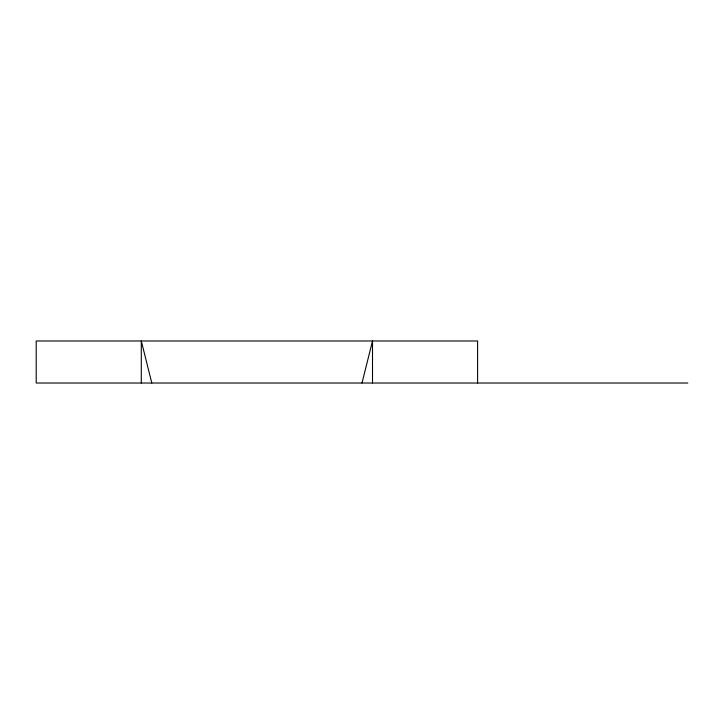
<?xml version="1.0" encoding="UTF-8"?>
<svg xmlns="http://www.w3.org/2000/svg" width="724" height="724" viewBox="0 0 724 724"><rect width="100%" height="100%" fill="white"/><g stroke="black" fill="none" stroke-linecap="round" stroke-linejoin="round"><path stroke-width="1.09" d="M362 383.023L372.507 340.977L372.507 383.023M687.8 383.023L36.2 383.023L36.2 340.977L477.605 340.977L477.605 383.023M151.805 383.023L141.298 340.977L141.298 383.023"/></g></svg>
